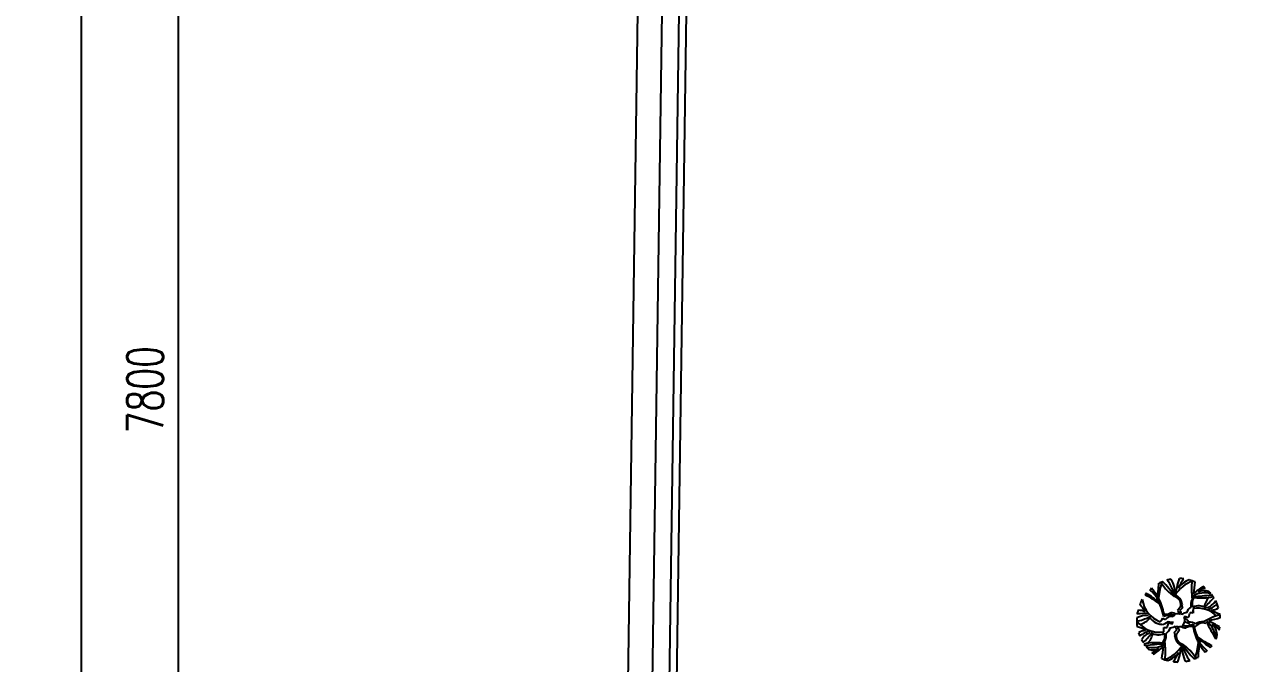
# Model space of a CAD drawing. Header units: millimetres. Extents: x 2680932 to 6187768, y 127588 to 383208.
# Drawn here: x 3058819 to 3068982, y 149467 to 154742 of the extents above; entities that cross this region are included whole.
import ezdxf

# ---------------------------------------------------------------- set-up
doc = ezdxf.new("R2010")
doc.units = ezdxf.units.MM
doc.header["$LTSCALE"] = 20
for name, color, linetype in [('AXIS', 3, 'Continuous'), ('家具内线', 36, 'Continuous'), ('家具外线', 255, 'Continuous'), ('标注', 6, 'Continuous'), ('装饰一', 201, 'Continuous'), ('阳台栏杆', 149, 'Continuous')]:
    doc.layers.add(name, color=color, linetype=linetype)
doc.styles.add('_TCH_DIM_T3', font='SIMPLEX', dxfattribs={"width": 0.705882, "bigfont": 'GBCBIG'})
doc.dimstyles.new('_TCH_ARCH&&100', dxfattribs={"dimtxt": 297.5, "dimasz": 100, "dimexe": 250, "dimexo": 300, "dimgap": 126.25, "dimtad": 1, "dimdec": 0, "dimzin": 0, "dimdsep": 46, "dimtxsty": '_TCH_DIM_T3', "dimblk": 'ARCHTICK', "dimcen": 0.09, "dimclrt": 7, "dimazin": 2, "dimtfac": 1, "dimtdec": 0, "dimtix": 1, "dimtmove": 2, "dimatfit": 3, "dimfxl": 1, "dimtolj": 1, "dimtzin": 0, "dimarcsym": 0})

# ---------------------------------------------------------------- blocks, each defined once
blk = doc.blocks.new('_ArchTick')
at = {"color": 0, "linetype": 'ByBlock', "lineweight": -3, "const_width": 0.15}
blk.add_lwpolyline([(-0.5, -0.5), (0.5, 0.5)], dxfattribs=at)
blk = doc.blocks.new('*D302')
at = {"layer": 'AXIS', "color": 0, "lineweight": -2, "transparency": 16777216}
for p, q in [((3062289, 155627), (3059839, 155627)), ((3060089, 147827), (3060089, 155627)), ((3062289, 147827), (3059839, 147827))]:
    blk.add_line(p, q, dxfattribs=at)
at = {"layer": 'Defpoints', "color": 0, "transparency": 16777216}
for p in [(3060089, 155627), (3062589, 155627), (3062589, 147827)]:
    blk.add_point(p, dxfattribs=at)
at = {"layer": 'AXIS', "color": 0, "lineweight": -2, "transparency": 16777216, "xscale": 100, "yscale": 100, "zscale": 100}
for p, rotation in [((3060089, 155627), 90), ((3060089, 147827), 270)]:
    blk.add_blockref('_ArchTick', p, dxfattribs=dict(at, rotation=rotation))
at = {"layer": 'AXIS', "color": 7, "transparency": 16777216, "insert": (3059814, 151727), "char_height": 297.5, "attachment_point": 5, "rotation": 90, "style": '_TCH_DIM_T3'}
blk.add_mtext('\\A1;7800', dxfattribs=at)
blk = doc.blocks.new('*D310')
at = {"layer": 'AXIS', "color": 0, "lineweight": -2, "transparency": 16777216}
for p, q in [((3062289, 210227), (3059039, 210227)), ((3059289, 147827), (3059289, 210227)), ((3062289, 147827), (3059039, 147827))]:
    blk.add_line(p, q, dxfattribs=at)
at = {"layer": 'Defpoints', "color": 0, "transparency": 16777216}
for p in [(3059289, 210227), (3062589, 210227), (3062589, 147827)]:
    blk.add_point(p, dxfattribs=at)
at = {"layer": 'AXIS', "color": 0, "lineweight": -2, "transparency": 16777216, "xscale": 100, "yscale": 100, "zscale": 100}
for p, rotation in [((3059289, 210227), 90), ((3059289, 147827), 270)]:
    blk.add_blockref('_ArchTick', p, dxfattribs=dict(at, rotation=rotation))
at = {"layer": 'AXIS', "color": 7, "transparency": 16777216, "insert": (3059014, 179027), "char_height": 297.5, "attachment_point": 5, "rotation": 90, "style": '_TCH_DIM_T3'}
blk.add_mtext('\\A1;62400', dxfattribs=at)
blk = doc.blocks.new('MK-ZW-0233')
at = {"layer": '家具内线'}
for centre, radius, start, end in [((-123992, 6391), 888, 198.3624, 207.9764), ((-125383, 5962), 409, 351.6519, 13.0282), ((-124874, 6127), 147, 222.8383, 259.7004), ((-125359, 5786), 534, 24.6827, 34.5736), ((-124802, 5937), 107, 144.9498, 207.921), ((-124655, 5924), 234, 136.9242, 187.8864), ((-124625, 5877), 200, 93.2751, 139.9903), ((-80631, 18176), 45794, 195.4119, 195.4207), ((-124925, 5963), 81.3, 228.2592, 290.1619), ((-124648, 5973), 129, 179.2774, 208.731), ((-124669, 5858), 106, 149.8069, 182.4763), ((-124794, 6275), 391, 278.2209, 298.8771), ((-124771, 4832), 1113, 74.5509, 81.4496), ((-124290, 5593), 368, 120.4681, 145.5338), ((-125038, 6767), 888, 264.8677, 274.7699), ((-124835, 5994), 300, 200.8844, 236.4929), ((-124915, 5706), 93.9, 94.9732, 156.1785), ((-124912, 6000), 129, 246.0709, 275.5246), ((-124914, 5839), 40.8, 255.9902, 302.7741), ((-124814, 5935), 106, 216.6005, 249.2698), ((-124605, 6050), 378, 220.5484, 225.3824), ((-124867, 5974), 84.6, 256.7975, 282.1242), ((-124835, 5743), 52.7, 90.5104, 132.8529), ((-124797, 5834), 55.1, 178.0339, 223.7891), ((-124788, 5878), 63.1, 167.3636, 193.9648), ((-124850, 5812), 50.1, 39.1009, 88.7068), ((-124778, 5821), 40.4, 145.8448, 189.7004), ((-124791, 5769), 53.1, 36.2277, 119.879), ((-124755, 5802), 55.1, 111.2404, 161.0332), ((-124690, 5802), 88.7, 133.8296, 168.0428), ((-124879, 5831), 134, 344.6002, 26.3862), ((-124839, 5842), 113, 330.6885, 353.1781), ((-124662, 5871), 77.8, 166.0807, 212.8574), ((-124665, 5822), 74, 264.9096, 344.3665), ((-124667, 5832), 93.9, 274.9732, 336.1785), ((-124746, 5544), 300, 21.4135, 56.4929), ((-125292, 5944), 368, 301.6502, 325.5338), ((-124917, 5716), 74, 84.9096, 164.3665), ((-126642, 3449), 2912, 52.6009, 53.5216), ((-125059, 6075), 364, 300.7405, 306.6817), ((-124742, 5696), 113, 150.6885, 173.1781), ((-124920, 5667), 77.8, 346.0807, 32.8574), ((-124791, 5769), 53.1, 165.5822, 200.6279), ((-124830, 5713), 55.1, 328.9885, 14.7437), ((-124791, 5769), 53.1, 288.1389, 300.7157), ((-124804, 5716), 40.4, 325.8448, 9.7004), ((-124732, 5725), 50.1, 219.1009, 268.7068), ((-124747, 5795), 52.7, 270.5104, 312.8529), ((-124785, 5704), 55.1, 358.0339, 43.7891), ((-124791, 5769), 53.1, 344.7693, 19.6817), ((-124522, 5463), 364, 120.7405, 126.6817), ((-124768, 5603), 106, 36.6005, 69.2698), ((-124977, 5487), 378, 40.5484, 45.3824), ((-122940, 8089), 2912, 232.6009, 233.5216), ((-124668, 5699), 40.8, 75.9902, 122.7741), ((-124811, 6706), 1113, 254.507, 261.4496), ((-124788, 5263), 391, 98.2209, 118.8771), ((-124896, 5644), 138, 299.4712, 354.2383), ((-124927, 5614), 234, 305.6769, 7.8864), ((-124863, 5617), 106, 7.5551, 40.2244), ((-124794, 5660), 63.1, 347.3636, 13.9648), ((-124715, 5564), 84.6, 76.7975, 102.1242), ((-124779, 5601), 107, 324.9498, 27.921), ((-124657, 5574), 81.3, 48.2592, 110.1619), ((-124670, 5538), 129, 66.0709, 95.5246), ((-124544, 4771), 888, 84.9149, 94.7699), ((-125347, 5300), 575, 12.4544, 23.2051), ((-124904, 5419), 147, 13.7929, 50.655)]:
    blk.add_arc(centre, radius, start, end, dxfattribs=at)
at = {"layer": '家具外线'}
for centre, radius, start, end in [((-124791, 5769), 345, 106.926, 117.0852), ((-125017, 6026), 146, 6.4134, 30.2235), ((-125058, 6170), 225, 325.3383, 344.6146), ((-124791, 5769), 345, 92.7595, 98.2787), ((-80631, 18176), 45794, 195.2722, 195.3947), ((-123942, 5619), 930, 148.2534, 154.5582), ((-124645, 6007), 115, 123.1974, 159.2239), ((-124791, 5769), 345, 75.9695, 80.2815), ((-124925, 5982), 108, 157.897, 206.4998), ((-124791, 5769), 345, 128.7897, 132.7421), ((-124815, 5983), 200, 164.19, 206.7838), ((-124791, 5769), 345, 121.6472, 127.3098), ((-126379, 5840), 1394, 2.1192, 8.3735), ((-124545, 6446), 575, 221.9115, 232.2505), ((-125047, 5935), 172, 23.1271, 55.1217), ((-125373, 7259), 1394, 295.3256, 301.964), ((-124686, 5971), 81.3, 161.4656, 242.6331), ((-124670, 5978), 108, 80.8315, 139.7062), ((-124791, 5769), 345, 63.0406, 66.3223), ((-125070, 6263), 537, 320.9027, 335.7622), ((-125679, 6813), 1362, 319.5013, 324.9028), ((-124879, 6318), 465, 306.2009, 317.2698), ((-124791, 5769), 345, 49.0769, 52.3298), ((-124791, 5769), 345, 39.4997, 42.7024), ((-124791, 5769), 345, 156.1292, 164.5076), ((-118783, 51263), 45794, 262.0623, 262.1882), ((-124791, 5769), 345, 139.7422, 143.6501), ((-124309, 6509), 930, 215.1784, 221.3517), ((-124942, 6016), 115, 192.2878, 226.0174), ((-124840, 6334), 451, 280.5873, 300.282), ((-124440, 6845), 918, 259.0967, 267.1681), ((-124874, 6290), 564, 299.8774, 315.6984), ((-125912, 7720), 2219, 306.6454, 308.7029), ((-124791, 5769), 345, 21.7328, 27.6075), ((-124791, 5769), 345, 172.3461, 178.3479), ((-124809, 6272), 561, 234.653, 243.8495), ((-124944, 5922), 190, 198.8236, 233.8637), ((-118783, 51263), 45794, 262.2054, 262.2143), ((-124791, 5769), 53.1, 149.1669, 149.8284), ((-124632, 6072), 274, 278.1995, 309.419), ((-124552, 5988), 191, 257.5483, 301.9711), ((-125258, 3222), 2664, 72.2636, 75.5553), ((-124791, 5769), 345, 9.5357, 15.4786), ((-124324, 8316), 2664, 252.2471, 255.5553), ((-125030, 5550), 191, 77.5483, 122.2059), ((-124791, 5769), 345, 189.6118, 195.5691), ((-124949, 5466), 274, 98.1995, 129.5803), ((-124708, 5247), 564, 119.8774, 135.7733), ((-124703, 5707), 134, 164.6002, 206.3862), ((-124791, 5769), 53.1, 217.2562, 238.1465), ((-124772, 5706), 50.1, 159.1546, 239.6614), ((-124638, 5615), 190, 19.2091, 53.8637), ((-124773, 5265), 561, 54.7382, 63.8495), ((-124791, 5769), 345, 352.4208, 358.381), ((-124791, 5769), 345, 201.8336, 207.6074), ((-125142, 4692), 918, 79.0967, 87.2144), ((-123669, 3818), 2219, 126.6454, 128.717), ((-124703, 5219), 465, 126.2009, 137.334), ((-123902, 4725), 1362, 139.5013, 144.9222), ((-124511, 5275), 537, 140.9027, 155.8086), ((-124741, 5204), 451, 100.5873, 120.282), ((-124997, 5703), 234, 277.6372, 338.841), ((-124859, 5679), 63.1, 318.3182, 344.9194), ((-124836, 5556), 84.6, 47.7521, 73.0788), ((-124198, 5576), 409, 171.6519, 192.9611), ((-123203, 5697), 1394, 182.1192, 188.351), ((-130799, -39726), 45794, 82.2054, 82.2143), ((-124767, 5555), 200, 344.4328, 26.7838), ((-125273, 5028), 930, 35.2185, 41.3517), ((-130799, -39726), 45794, 82.0632, 82.1882), ((-124640, 5521), 115, 12.656, 46.0174), ((-124656, 5556), 108, 338.5537, 26.4998), ((-124791, 5769), 345, 336.1407, 344.7097), ((-124791, 5769), 345, 219.5811, 222.797), ((-124791, 5769), 345, 229.1814, 232.4475), ((-124764, 5292), 225, 116.2929, 135.3423), ((-124730, 5438), 146, 157.368, 181.5852), ((-124315, 5482), 534, 175.6373, 185.7535), ((-124660, 5503), 172, 174.0817, 207.2807), ((-124524, 5368), 225, 145.3383, 164.575), ((-124564, 5512), 146, 186.4134, 210.1223), ((-124223, 5751), 534, 204.6827, 214.5396), ((-124535, 5603), 172, 203.1271, 234.9824), ((-125037, 5091), 575, 41.9539, 52.2505), ((-124708, 5410), 147, 42.8383, 79.7004), ((-124791, 5769), 345, 304.3177, 307.4478), ((-124791, 5769), 345, 308.9966, 313.0138), ((-124791, 5769), 345, 319.8915, 323.7523), ((-124791, 5769), 345, 239.5193, 247.2857), ((-124791, 5769), 345, 255.9208, 260.9007), ((-124791, 5769), 345, 266.3942, 278.4099), ((-124791, 5769), 345, 287.0321, 291.9443), ((-124791, 5769), 345, 297.1594, 301.7361)]:
    blk.add_arc(centre, radius, start, end, dxfattribs=at)

msp = doc.modelspace()

# ---------------------------------------------------------------- linework, layer by layer
at = {"layer": '装饰一'}
for points in [[(3118431, 178935.7), (3117843.2, 206444, 0.4192246), (3115663, 208497.6), (3089588.7, 207494.7, 0.1889402), (3088585.7, 207056.5), (3064713.2, 183184, 0.1951669), (3064274, 182145), (3063786.7, 148357.2, 0.4109331), (3065540.4, 146531.9), (3093206.1, 145822.5, 0.4559937), (3095651.8, 148496.8), (3095284, 151684.5, -0.4333475), (3116442.2, 176793.8, 0.4050511)], [(3118231.1, 178931.4), (3117643.3, 206439.7, 0.4192246), (3115670.7, 208297.7), (3089596.4, 207294.9, 0.1889402), (3088727.1, 206915.1), (3064854.6, 183042.6, 0.1951669), (3064474, 182142.1), (3063986.7, 148354.4, 0.4109331), (3065545.5, 146731.8), (3093211.2, 146022.4, 0.4559937), (3095453.1, 148473.9), (3095085.3, 151661.3, -0.4333439), (3116431.7, 176993.5, 0.4050511)]]:
    msp.add_lwpolyline(points, format="xyb", close=True, dxfattribs=at)
at = {"layer": '阳台栏杆'}
for points in [[(3111704.2, 176383.4, -0.0524572), (3116424.3, 177133.3, 0.4050511), (3118091.1, 178928.5), (3117503.3, 206436.7, 0.4192246), (3115676.1, 208157.8), (3089601.8, 207155, 0.1889402), (3088826.1, 206816.1), (3064953.6, 182943.6, 0.1951669), (3064614, 182140), (3064126.7, 148352.3, 0.4109331), (3065549.1, 146871.8), (3093214.8, 146162.4, 0.4559937), (3095314, 148457.8), (3094946.3, 151645.1, -0.0272415), (3094789.4, 154127, -0.0272415)], [(3111704.2, 176445.5, -0.0522808), (3116421.1, 177193.2, 0.4050511), (3118031.1, 178927.2), (3117443.3, 206435.4, 0.4192246), (3115678.4, 208097.9), (3089604.1, 207095, 0.1889402), (3088868.6, 206773.6), (3064996.1, 182901.1, 0.1951669), (3064674, 182139.2), (3064186.7, 148351.5, 0.4109331), (3065550.6, 146931.7), (3093216.3, 146222.4, 0.4559937), (3095254.4, 148451), (3094886.7, 151638.1, -0.0272463), (3094729.4, 154127, -0.0272463)]]:
    msp.add_lwpolyline(points, format="xyb", dxfattribs=at)

# ---------------------------------------------------------------- block references
at = {"layer": '标注', "rotation": 270.4944929449538}
msp.add_blockref('MK-ZW-0233', (3063655.2, 24986.8), dxfattribs=at)

# ---------------------------------------------------------------- dimensions: what is measured, and where the dimension line sits
at = {"layer": 'AXIS'}
for p2, distance, picture, middle in [((3062589.1, 210227), 3300, '*D310', (3059014.1, 179027)), ((3062589.1, 155627), 2500, '*D302', (3059814.1, 151727))]:
    dim = msp.add_aligned_dim(p1=(3062589.1, 147827), p2=p2, distance=distance, dimstyle='_TCH_ARCH&&100', dxfattribs=at)
    dim.commit()
    dim.dimension.update_dxf_attribs({"geometry": picture, "text_midpoint": middle})

doc.saveas('drawing.dxf')
